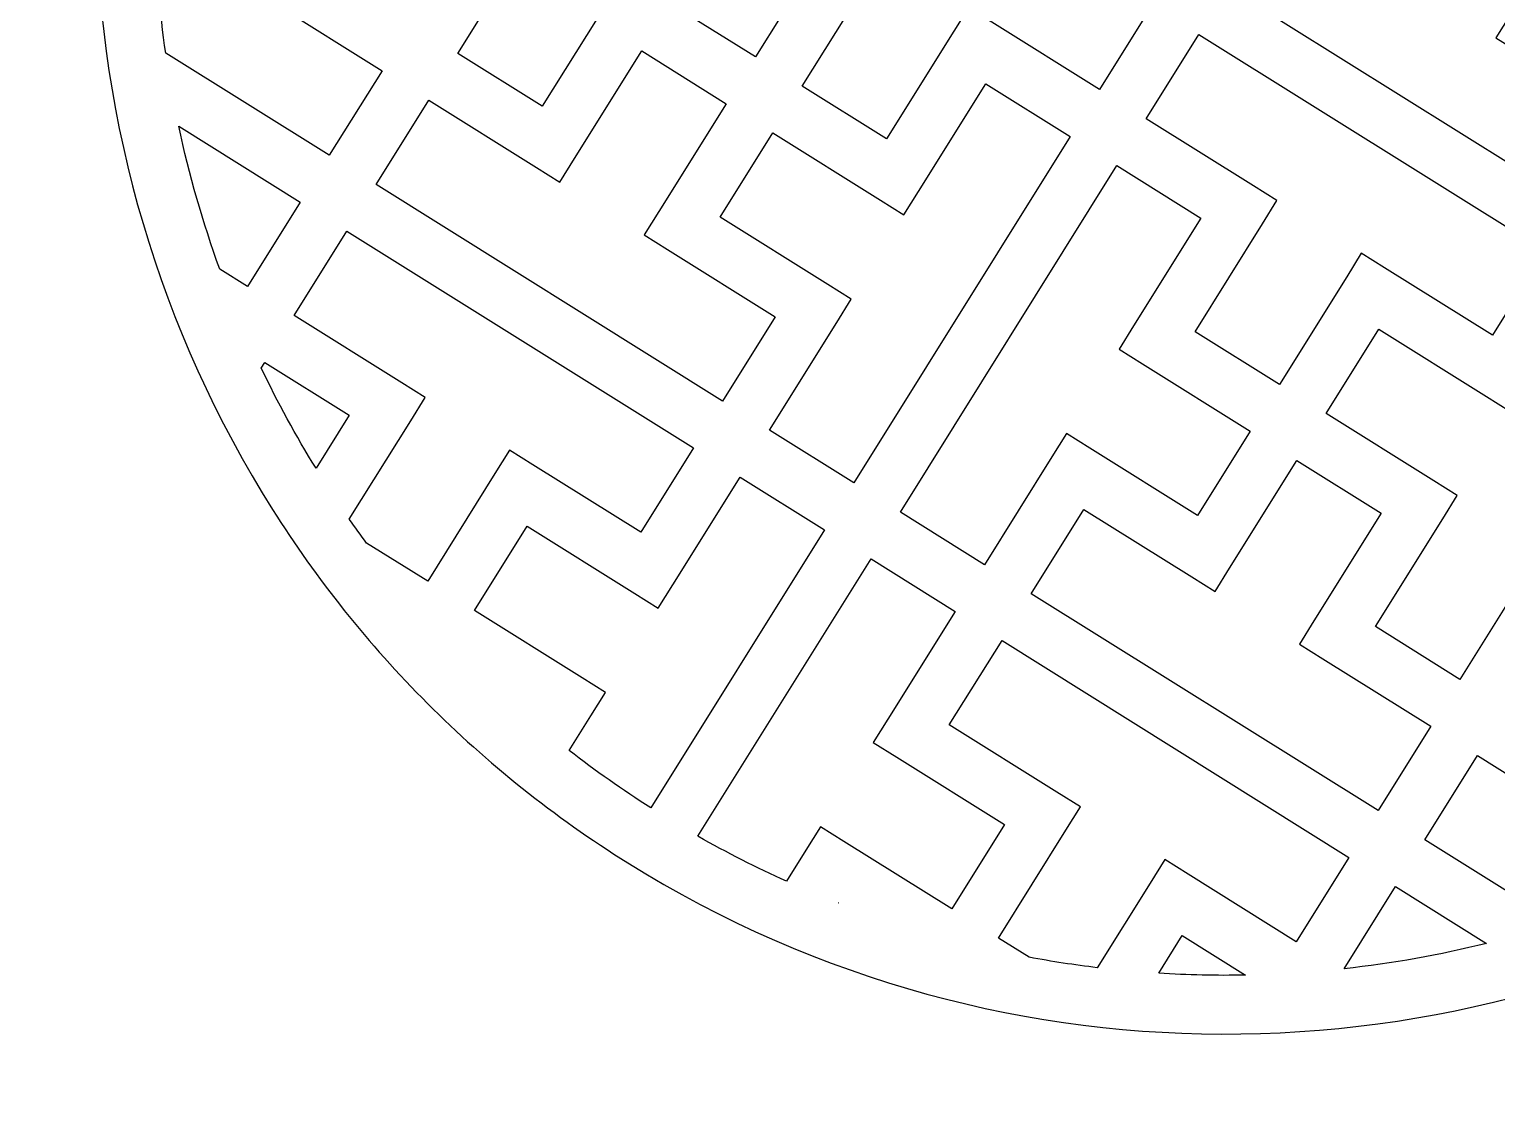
# Model space of a CAD drawing. Header units: centimetres. Extents: x -43 to 52.1, y -78.4 to 16.6.
# Drawn here: x -43 to 15.9, y -78.4 to -35.4 of the extents above; entities that cross this region are included whole.
import ezdxf

# ---------------------------------------------------------------- set-up
doc = ezdxf.new("R2010")
doc.units = ezdxf.units.CM
doc.header["$MEASUREMENT"] = 0
doc.layers.add('layer 1', color=7, linetype='Continuous')

msp = doc.modelspace()

# ---------------------------------------------------------------- linework, layer by layer
at = {"layer": 'layer 1', "color": 242}
for points, knots in [([(29.28143, 8.29469), (29.28143, 8.29469), (29.28387, 8.29347), (29.28387, 8.29347), (29.28387, 8.29347), (39.89754, 1.66098), (46.83308, -8.70991), (49.45702, -20.07544), (49.45702, -20.07544), (52.08035, -31.4382), (50.39356, -43.79659), (43.76372, -54.40782), (43.76372, -54.40782), (43.76372, -54.40782), (43.76294, -54.4086), (43.76294, -54.4086), (43.76294, -54.4086), (43.76294, -54.4086), (43.76173, -54.41104), (43.76173, -54.41104), (43.76173, -54.41104), (41.906, -57.3806), (39.75433, -60.0652), (37.3673, -62.45017), (37.3673, -62.45017), (34.98548, -64.83), (32.3692, -66.90882), (29.57921, -68.67234), (29.57921, -68.67234), (15.24173, -77.73489), (-3.66184, -78.43746), (-18.94174, -68.88956), (-18.94174, -68.88956), (-18.94174, -68.88956), (-18.94168, -68.88945), (-18.94168, -68.88945), (-18.94168, -68.88945), (-18.94168, -68.88945), (-18.94284, -68.8889), (-18.94284, -68.8889), (-18.94284, -68.8889), (-21.91241, -67.03323), (-24.59694, -64.8815), (-26.98198, -62.49447), (-26.98198, -62.49447), (-29.3618, -60.11265), (-31.44062, -57.49642), (-33.20414, -54.70644), (-33.20414, -54.70644), (-42.26669, -40.3689), (-42.96926, -21.46533), (-33.42137, -6.18544), (-33.42137, -6.18544), (-33.42137, -6.18544), (-33.42126, -6.18549), (-33.42126, -6.18549), (-33.42126, -6.18549), (-33.42126, -6.18549), (-33.4207, -6.18433), (-33.4207, -6.18433), (-33.4207, -6.18433), (-26.78815, 4.42934), (-16.41726, 11.36494), (-5.05173, 13.98888), (-5.05173, 13.98888), (6.31097, 16.6121), (18.66931, 14.92536), (29.28065, 8.29547), (29.28065, 8.29547), (29.28065, 8.29547), (29.28143, 8.29469), (29.28143, 8.29469)], [0, 0, 0, 0, 0.05263158, 0.05263158, 0.05263158, 0.05263158, 0.10526316, 0.10526316, 0.10526316, 0.10526316, 0.15789474, 0.15789474, 0.15789474, 0.15789474, 0.21052632, 0.21052632, 0.21052632, 0.21052632, 0.26315789, 0.26315789, 0.26315789, 0.26315789, 0.31578947, 0.31578947, 0.31578947, 0.31578947, 0.36842105, 0.36842105, 0.36842105, 0.36842105, 0.42105263, 0.42105263, 0.42105263, 0.42105263, 0.47368421, 0.47368421, 0.47368421, 0.47368421, 0.52631579, 0.52631579, 0.52631579, 0.52631579, 0.57894737, 0.57894737, 0.57894737, 0.57894737, 0.63157895, 0.63157895, 0.63157895, 0.63157895, 0.68421053, 0.68421053, 0.68421053, 0.68421053, 0.73684211, 0.73684211, 0.73684211, 0.73684211, 0.78947368, 0.78947368, 0.78947368, 0.78947368, 0.84210526, 0.84210526, 0.84210526, 0.84210526, 0.89473684, 0.89473684, 0.89473684, 0.89473684, 1, 1, 1, 1]), ([(-17.06605, -22.48137), (-17.06605, -22.48137), (-25.75952, -36.39383), (-25.75952, -36.39383), (-25.75952, -36.39383), (-25.75952, -36.39383), (-22.37375, -38.50947), (-22.37375, -38.50947), (-22.37375, -38.50947), (-22.37375, -38.50947), (-19.67264, -34.18671), (-19.67264, -34.18671), (-19.67264, -34.18671), (-19.67264, -34.18671), (-19.08483, -33.24607), (-19.08483, -33.24607), (-19.08483, -33.24607), (-19.08483, -33.24607), (-18.14796, -33.83155), (-18.14796, -33.83155), (-18.14796, -33.83155), (-18.14796, -33.83155), (-13.82155, -36.53493), (-13.82155, -36.53493), (-13.82155, -36.53493), (-13.82155, -36.53493), (-11.70591, -33.14916), (-11.70591, -33.14916), (-11.70591, -33.14916), (-11.70591, -33.14916), (-16.02855, -30.44805), (-16.02855, -30.44805), (-16.02855, -30.44805), (-16.02855, -30.44805), (-16.96914, -29.86024), (-16.96914, -29.86024), (-16.96914, -29.86024), (-16.96914, -29.86024), (-16.38372, -28.92337), (-16.38372, -28.92337), (-16.38372, -28.92337), (-16.38372, -28.92337), (-13.68033, -24.59701), (-13.68033, -24.59701), (-13.68033, -24.59701), (-13.68033, -24.59701), (-17.06605, -22.48137), (-17.06605, -22.48137)], [0, 0, 0, 0, 0.07692308, 0.07692308, 0.07692308, 0.07692308, 0.15384615, 0.15384615, 0.15384615, 0.15384615, 0.23076923, 0.23076923, 0.23076923, 0.23076923, 0.30769231, 0.30769231, 0.30769231, 0.30769231, 0.38461538, 0.38461538, 0.38461538, 0.38461538, 0.46153846, 0.46153846, 0.46153846, 0.46153846, 0.53846154, 0.53846154, 0.53846154, 0.53846154, 0.61538462, 0.61538462, 0.61538462, 0.61538462, 0.69230769, 0.69230769, 0.69230769, 0.69230769, 0.76923077, 0.76923077, 0.76923077, 0.76923077, 0.84615385, 0.84615385, 0.84615385, 0.84615385, 1, 1, 1, 1]), ([(-0.00606, -37.84942), (-0.00606, -37.84942), (2.10963, -34.46365), (2.10963, -34.46365), (2.10963, -34.46365), (2.10963, -34.46365), (-11.80282, -25.77018), (-11.80282, -25.77018), (-11.80282, -25.77018), (-11.80282, -25.77018), (-13.91846, -29.15595), (-13.91846, -29.15595), (-13.91846, -29.15595), (-13.91846, -29.15595), (-9.59576, -31.85707), (-9.59576, -31.85707), (-9.59576, -31.85707), (-9.59576, -31.85707), (-8.65512, -32.44481), (-8.65512, -32.44481), (-8.65512, -32.44481), (-8.65512, -32.44481), (-9.2406, -33.38174), (-9.2406, -33.38174), (-9.2406, -33.38174), (-9.2406, -33.38174), (-11.94404, -37.70815), (-11.94404, -37.70815), (-11.94404, -37.70815), (-11.94404, -37.70815), (-8.55821, -39.82379), (-8.55821, -39.82379), (-8.55821, -39.82379), (-8.55821, -39.82379), (-5.85715, -35.50109), (-5.85715, -35.50109), (-5.85715, -35.50109), (-5.85715, -35.50109), (-5.26935, -34.56045), (-5.26935, -34.56045), (-5.26935, -34.56045), (-5.26935, -34.56045), (-4.33248, -35.14593), (-4.33248, -35.14593), (-4.33248, -35.14593), (-4.33248, -35.14593), (-0.00606, -37.84942), (-0.00606, -37.84942)], [0, 0, 0, 0, 0.07692308, 0.07692308, 0.07692308, 0.07692308, 0.15384615, 0.15384615, 0.15384615, 0.15384615, 0.23076923, 0.23076923, 0.23076923, 0.23076923, 0.30769231, 0.30769231, 0.30769231, 0.30769231, 0.38461538, 0.38461538, 0.38461538, 0.38461538, 0.46153846, 0.46153846, 0.46153846, 0.46153846, 0.53846154, 0.53846154, 0.53846154, 0.53846154, 0.61538462, 0.61538462, 0.61538462, 0.61538462, 0.69230769, 0.69230769, 0.69230769, 0.69230769, 0.76923077, 0.76923077, 0.76923077, 0.76923077, 0.84615385, 0.84615385, 0.84615385, 0.84615385, 1, 1, 1, 1]), ([(-37.92149, -31.40471), (-37.87436, -33.07193), (-37.73098, -34.7331), (-37.49419, -36.37953), (-37.49419, -36.37953), (-37.49419, -36.37953), (-30.92584, -40.48384), (-30.92584, -40.48384), (-30.92584, -40.48384), (-30.92584, -40.48384), (-28.81026, -37.09812), (-28.81026, -37.09812), (-28.81026, -37.09812), (-28.81026, -37.09812), (-33.13296, -34.39695), (-33.13296, -34.39695), (-33.13296, -34.39695), (-33.13296, -34.39695), (-34.07354, -33.80915), (-34.07354, -33.80915), (-34.07354, -33.80915), (-34.07354, -33.80915), (-33.48812, -32.87228), (-33.48812, -32.87228), (-33.48812, -32.87228), (-33.48812, -32.87228), (-30.78468, -28.54592), (-30.78468, -28.54592), (-30.78468, -28.54592), (-30.78468, -28.54592), (-34.17045, -26.43022), (-34.17045, -26.43022), (-34.17045, -26.43022), (-34.17045, -26.43022), (-36.87157, -30.75292), (-36.87157, -30.75292), (-36.87157, -30.75292), (-36.87157, -30.75292), (-37.45931, -31.69351), (-37.45931, -31.69351), (-37.45931, -31.69351), (-37.45931, -31.69351), (-37.92149, -31.40471), (-37.92149, -31.40471)], [0, 0, 0, 0, 0.08333333, 0.08333333, 0.08333333, 0.08333333, 0.16666667, 0.16666667, 0.16666667, 0.16666667, 0.25, 0.25, 0.25, 0.25, 0.33333333, 0.33333333, 0.33333333, 0.33333333, 0.41666667, 0.41666667, 0.41666667, 0.41666667, 0.5, 0.5, 0.5, 0.5, 0.58333333, 0.58333333, 0.58333333, 0.58333333, 0.66666667, 0.66666667, 0.66666667, 0.66666667, 0.75, 0.75, 0.75, 0.75, 0.83333333, 0.83333333, 0.83333333, 0.83333333, 1, 1, 1, 1]), ([(7.27595, -30.37364), (7.27595, -30.37364), (5.16036, -33.75936), (5.16036, -33.75936), (5.16036, -33.75936), (5.16036, -33.75936), (19.05962, -42.44457), (19.05962, -42.44457), (19.05962, -42.44457), (19.05962, -42.44457), (21.17526, -39.05874), (21.17526, -39.05874), (21.17526, -39.05874), (21.17526, -39.05874), (16.85251, -36.35763), (16.85251, -36.35763), (16.85251, -36.35763), (16.85251, -36.35763), (15.91192, -35.76982), (15.91192, -35.76982), (15.91192, -35.76982), (15.91192, -35.76982), (16.49734, -34.83295), (16.49734, -34.83295), (16.49734, -34.83295), (16.49734, -34.83295), (19.20078, -30.50654), (19.20078, -30.50654), (19.20078, -30.50654), (19.20078, -30.50654), (15.81501, -28.3909), (15.81501, -28.3909), (15.81501, -28.3909), (15.81501, -28.3909), (13.1139, -32.7136), (13.1139, -32.7136), (13.1139, -32.7136), (13.1139, -32.7136), (12.52615, -33.65418), (12.52615, -33.65418), (12.52615, -33.65418), (12.52615, -33.65418), (11.58922, -33.06877), (11.58922, -33.06877), (11.58922, -33.06877), (11.58922, -33.06877), (7.27595, -30.37364), (7.27595, -30.37364)], [0, 0, 0, 0, 0.07692308, 0.07692308, 0.07692308, 0.07692308, 0.15384615, 0.15384615, 0.15384615, 0.15384615, 0.23076923, 0.23076923, 0.23076923, 0.23076923, 0.30769231, 0.30769231, 0.30769231, 0.30769231, 0.38461538, 0.38461538, 0.38461538, 0.38461538, 0.46153846, 0.46153846, 0.46153846, 0.46153846, 0.53846154, 0.53846154, 0.53846154, 0.53846154, 0.61538462, 0.61538462, 0.61538462, 0.61538462, 0.69230769, 0.69230769, 0.69230769, 0.69230769, 0.76923077, 0.76923077, 0.76923077, 0.76923077, 0.84615385, 0.84615385, 0.84615385, 0.84615385, 1, 1, 1, 1]), ([(3.98714, -35.63687), (3.98714, -35.63687), (1.8715, -39.02259), (1.8715, -39.02259), (1.8715, -39.02259), (1.8715, -39.02259), (6.18101, -41.7155), (6.18101, -41.7155), (6.18101, -41.7155), (6.18101, -41.7155), (7.12165, -42.30324), (7.12165, -42.30324), (7.12165, -42.30324), (7.12165, -42.30324), (6.53618, -43.24017), (6.53618, -43.24017), (6.53618, -43.24017), (6.53618, -43.24017), (3.83273, -47.56653), (3.83273, -47.56653), (3.83273, -47.56653), (3.83273, -47.56653), (7.21851, -49.68222), (7.21851, -49.68222), (7.21851, -49.68222), (7.21851, -49.68222), (9.91962, -45.35952), (9.91962, -45.35952), (9.91962, -45.35952), (9.91962, -45.35952), (10.50742, -44.41888), (10.50742, -44.41888), (10.50742, -44.41888), (10.50742, -44.41888), (11.44429, -45.00436), (11.44429, -45.00436), (11.44429, -45.00436), (11.44429, -45.00436), (15.77071, -47.70785), (15.77071, -47.70785), (15.77071, -47.70785), (15.77071, -47.70785), (17.8864, -44.32208), (17.8864, -44.32208), (17.8864, -44.32208), (17.8864, -44.32208), (3.98714, -35.63687), (3.98714, -35.63687)], [0, 0, 0, 0, 0.07692308, 0.07692308, 0.07692308, 0.07692308, 0.15384615, 0.15384615, 0.15384615, 0.15384615, 0.23076923, 0.23076923, 0.23076923, 0.23076923, 0.30769231, 0.30769231, 0.30769231, 0.30769231, 0.38461538, 0.38461538, 0.38461538, 0.38461538, 0.46153846, 0.46153846, 0.46153846, 0.46153846, 0.53846154, 0.53846154, 0.53846154, 0.53846154, 0.61538462, 0.61538462, 0.61538462, 0.61538462, 0.69230769, 0.69230769, 0.69230769, 0.69230769, 0.76923077, 0.76923077, 0.76923077, 0.76923077, 0.84615385, 0.84615385, 0.84615385, 0.84615385, 1, 1, 1, 1]), ([(-26.93274, -38.27134), (-26.93274, -38.27134), (-29.04833, -41.657), (-29.04833, -41.657), (-29.04833, -41.657), (-29.04833, -41.657), (-15.13593, -50.35047), (-15.13593, -50.35047), (-15.13593, -50.35047), (-15.13593, -50.35047), (-13.02029, -46.9647), (-13.02029, -46.9647), (-13.02029, -46.9647), (-13.02029, -46.9647), (-17.34305, -44.26359), (-17.34305, -44.26359), (-17.34305, -44.26359), (-17.34305, -44.26359), (-18.28363, -43.67578), (-18.28363, -43.67578), (-18.28363, -43.67578), (-18.28363, -43.67578), (-17.69821, -42.73891), (-17.69821, -42.73891), (-17.69821, -42.73891), (-17.69821, -42.73891), (-14.99477, -38.4125), (-14.99477, -38.4125), (-14.99477, -38.4125), (-14.99477, -38.4125), (-18.38054, -36.2968), (-18.38054, -36.2968), (-18.38054, -36.2968), (-18.38054, -36.2968), (-21.08166, -40.61956), (-21.08166, -40.61956), (-21.08166, -40.61956), (-21.08166, -40.61956), (-21.6694, -41.56015), (-21.6694, -41.56015), (-21.6694, -41.56015), (-21.6694, -41.56015), (-22.60633, -40.97473), (-22.60633, -40.97473), (-22.60633, -40.97473), (-22.60633, -40.97473), (-26.93274, -38.27134), (-26.93274, -38.27134)], [0, 0, 0, 0, 0.07692308, 0.07692308, 0.07692308, 0.07692308, 0.15384615, 0.15384615, 0.15384615, 0.15384615, 0.23076923, 0.23076923, 0.23076923, 0.23076923, 0.30769231, 0.30769231, 0.30769231, 0.30769231, 0.38461538, 0.38461538, 0.38461538, 0.38461538, 0.46153846, 0.46153846, 0.46153846, 0.46153846, 0.53846154, 0.53846154, 0.53846154, 0.53846154, 0.61538462, 0.61538462, 0.61538462, 0.61538462, 0.69230769, 0.69230769, 0.69230769, 0.69230769, 0.76923077, 0.76923077, 0.76923077, 0.76923077, 0.84615385, 0.84615385, 0.84615385, 0.84615385, 1, 1, 1, 1]), ([(-9.87264, -53.63933), (-9.87264, -53.63933), (-1.17923, -39.72693), (-1.17923, -39.72693), (-1.17923, -39.72693), (-1.17923, -39.72693), (-4.56506, -37.61124), (-4.56506, -37.61124), (-4.56506, -37.61124), (-4.56506, -37.61124), (-7.26612, -41.93394), (-7.26612, -41.93394), (-7.26612, -41.93394), (-7.26612, -41.93394), (-7.85381, -42.87453), (-7.85381, -42.87453), (-7.85381, -42.87453), (-7.85381, -42.87453), (-8.79079, -42.28911), (-8.79079, -42.28911), (-8.79079, -42.28911), (-8.79079, -42.28911), (-13.11726, -39.58567), (-13.11726, -39.58567), (-13.11726, -39.58567), (-13.11726, -39.58567), (-15.2329, -42.97149), (-15.2329, -42.97149), (-15.2329, -42.97149), (-15.2329, -42.97149), (-10.9102, -45.67261), (-10.9102, -45.67261), (-10.9102, -45.67261), (-10.9102, -45.67261), (-9.96956, -46.26035), (-9.96956, -46.26035), (-9.96956, -46.26035), (-9.96956, -46.26035), (-10.55503, -47.19728), (-10.55503, -47.19728), (-10.55503, -47.19728), (-10.55503, -47.19728), (-13.25836, -51.5237), (-13.25836, -51.5237), (-13.25836, -51.5237), (-13.25836, -51.5237), (-9.87264, -53.63933), (-9.87264, -53.63933)], [0, 0, 0, 0, 0.07692308, 0.07692308, 0.07692308, 0.07692308, 0.15384615, 0.15384615, 0.15384615, 0.15384615, 0.23076923, 0.23076923, 0.23076923, 0.23076923, 0.30769231, 0.30769231, 0.30769231, 0.30769231, 0.38461538, 0.38461538, 0.38461538, 0.38461538, 0.46153846, 0.46153846, 0.46153846, 0.46153846, 0.53846154, 0.53846154, 0.53846154, 0.53846154, 0.61538462, 0.61538462, 0.61538462, 0.61538462, 0.69230769, 0.69230769, 0.69230769, 0.69230769, 0.76923077, 0.76923077, 0.76923077, 0.76923077, 0.84615385, 0.84615385, 0.84615385, 0.84615385, 1, 1, 1, 1]), ([(-36.96865, -39.31849), (-36.55161, -41.2643), (-36.00223, -43.18123), (-35.32333, -45.05431), (-35.32333, -45.05431), (-35.32333, -45.05431), (-34.2147, -45.74707), (-34.2147, -45.74707), (-34.2147, -45.74707), (-34.2147, -45.74707), (-32.09906, -42.36135), (-32.09906, -42.36135), (-32.09906, -42.36135), (-32.09906, -42.36135), (-36.96865, -39.31849), (-36.96865, -39.31849)], [0, 0, 0, 0, 0.2, 0.2, 0.2, 0.2, 0.4, 0.4, 0.4, 0.4, 0.6, 0.6, 0.6, 0.6, 1, 1, 1, 1]), ([(0.69828, -40.9001), (0.69828, -40.9001), (-7.99513, -54.8125), (-7.99513, -54.8125), (-7.99513, -54.8125), (-7.99513, -54.8125), (-4.62261, -56.91993), (-4.62261, -56.91993), (-4.62261, -56.91993), (-4.62261, -56.91993), (-1.9215, -52.59729), (-1.9215, -52.59729), (-1.9215, -52.59729), (-1.9215, -52.59729), (-1.33369, -51.65665), (-1.33369, -51.65665), (-1.33369, -51.65665), (-1.33369, -51.65665), (-0.39682, -52.24212), (-0.39682, -52.24212), (-0.39682, -52.24212), (-0.39682, -52.24212), (3.92959, -54.94556), (3.92959, -54.94556), (3.92959, -54.94556), (3.92959, -54.94556), (6.04529, -51.55979), (6.04529, -51.55979), (6.04529, -51.55979), (6.04529, -51.55979), (1.72259, -48.85862), (1.72259, -48.85862), (1.72259, -48.85862), (1.72259, -48.85862), (0.782, -48.27082), (0.782, -48.27082), (0.782, -48.27082), (0.782, -48.27082), (1.36742, -47.33395), (1.36742, -47.33395), (1.36742, -47.33395), (1.36742, -47.33395), (4.07086, -43.00759), (4.07086, -43.00759), (4.07086, -43.00759), (4.07086, -43.00759), (0.69828, -40.9001), (0.69828, -40.9001)], [0, 0, 0, 0, 0.07692308, 0.07692308, 0.07692308, 0.07692308, 0.15384615, 0.15384615, 0.15384615, 0.15384615, 0.23076923, 0.23076923, 0.23076923, 0.23076923, 0.30769231, 0.30769231, 0.30769231, 0.30769231, 0.38461538, 0.38461538, 0.38461538, 0.38461538, 0.46153846, 0.46153846, 0.46153846, 0.46153846, 0.53846154, 0.53846154, 0.53846154, 0.53846154, 0.61538462, 0.61538462, 0.61538462, 0.61538462, 0.69230769, 0.69230769, 0.69230769, 0.69230769, 0.76923077, 0.76923077, 0.76923077, 0.76923077, 0.84615385, 0.84615385, 0.84615385, 0.84615385, 1, 1, 1, 1]), ([(-30.12353, -55.08955), (-29.89649, -55.41466), (-29.66468, -55.73706), (-29.42816, -56.05652), (-29.42816, -56.05652), (-29.42816, -56.05652), (-26.97704, -57.58818), (-26.97704, -57.58818), (-26.97704, -57.58818), (-26.97704, -57.58818), (-24.27593, -53.26548), (-24.27593, -53.26548), (-24.27593, -53.26548), (-24.27593, -53.26548), (-23.68813, -52.32484), (-23.68813, -52.32484), (-23.68813, -52.32484), (-23.68813, -52.32484), (-22.75126, -52.91032), (-22.75126, -52.91032), (-22.75126, -52.91032), (-22.75126, -52.91032), (-18.42484, -55.61381), (-18.42484, -55.61381), (-18.42484, -55.61381), (-18.42484, -55.61381), (-16.30915, -52.22798), (-16.30915, -52.22798), (-16.30915, -52.22798), (-16.30915, -52.22798), (-30.22155, -43.53457), (-30.22155, -43.53457), (-30.22155, -43.53457), (-30.22155, -43.53457), (-32.33719, -46.92029), (-32.33719, -46.92029), (-32.33719, -46.92029), (-32.33719, -46.92029), (-28.01454, -49.62146), (-28.01454, -49.62146), (-28.01454, -49.62146), (-28.01454, -49.62146), (-27.0739, -50.2092), (-27.0739, -50.2092), (-27.0739, -50.2092), (-27.0739, -50.2092), (-27.65938, -51.14613), (-27.65938, -51.14613), (-27.65938, -51.14613), (-27.65938, -51.14613), (-30.12353, -55.08955), (-30.12353, -55.08955)], [0, 0, 0, 0, 0.07142857, 0.07142857, 0.07142857, 0.07142857, 0.14285714, 0.14285714, 0.14285714, 0.14285714, 0.21428571, 0.21428571, 0.21428571, 0.21428571, 0.28571429, 0.28571429, 0.28571429, 0.28571429, 0.35714286, 0.35714286, 0.35714286, 0.35714286, 0.42857143, 0.42857143, 0.42857143, 0.42857143, 0.5, 0.5, 0.5, 0.5, 0.57142857, 0.57142857, 0.57142857, 0.57142857, 0.64285714, 0.64285714, 0.64285714, 0.64285714, 0.71428571, 0.71428571, 0.71428571, 0.71428571, 0.78571429, 0.78571429, 0.78571429, 0.78571429, 0.85714286, 0.85714286, 0.85714286, 0.85714286, 1, 1, 1, 1]), ([(14.46936, -61.53154), (14.46936, -61.53154), (23.16277, -47.61914), (23.16277, -47.61914), (23.16277, -47.61914), (23.16277, -47.61914), (19.76391, -45.4953), (19.76391, -45.4953), (19.76391, -45.4953), (19.76391, -45.4953), (17.06275, -49.818), (17.06275, -49.818), (17.06275, -49.818), (17.06275, -49.818), (16.475, -50.75859), (16.475, -50.75859), (16.475, -50.75859), (16.475, -50.75859), (15.53807, -50.17317), (15.53807, -50.17317), (15.53807, -50.17317), (15.53807, -50.17317), (11.21171, -47.46967), (11.21171, -47.46967), (11.21171, -47.46967), (11.21171, -47.46967), (9.09602, -50.85544), (9.09602, -50.85544), (9.09602, -50.85544), (9.09602, -50.85544), (13.41872, -53.55661), (13.41872, -53.55661), (13.41872, -53.55661), (13.41872, -53.55661), (14.35936, -54.14436), (14.35936, -54.14436), (14.35936, -54.14436), (14.35936, -54.14436), (13.77389, -55.08129), (13.77389, -55.08129), (13.77389, -55.08129), (13.77389, -55.08129), (11.07044, -59.40765), (11.07044, -59.40765), (11.07044, -59.40765), (11.07044, -59.40765), (14.46936, -61.53154), (14.46936, -61.53154)], [0, 0, 0, 0, 0.07692308, 0.07692308, 0.07692308, 0.07692308, 0.15384615, 0.15384615, 0.15384615, 0.15384615, 0.23076923, 0.23076923, 0.23076923, 0.23076923, 0.30769231, 0.30769231, 0.30769231, 0.30769231, 0.38461538, 0.38461538, 0.38461538, 0.38461538, 0.46153846, 0.46153846, 0.46153846, 0.46153846, 0.53846154, 0.53846154, 0.53846154, 0.53846154, 0.61538462, 0.61538462, 0.61538462, 0.61538462, 0.69230769, 0.69230769, 0.69230769, 0.69230769, 0.76923077, 0.76923077, 0.76923077, 0.76923077, 0.84615385, 0.84615385, 0.84615385, 0.84615385, 1, 1, 1, 1]), ([(-33.65578, -49.03038), (-32.99723, -50.40486), (-32.26483, -51.7473), (-31.46047, -53.05125), (-31.46047, -53.05125), (-31.46047, -53.05125), (-30.12464, -50.91349), (-30.12464, -50.91349), (-30.12464, -50.91349), (-30.12464, -50.91349), (-33.51041, -48.7978), (-33.51041, -48.7978), (-33.51041, -48.7978), (-33.51041, -48.7978), (-33.65578, -49.03038), (-33.65578, -49.03038)], [0, 0, 0, 0, 0.2, 0.2, 0.2, 0.2, 0.4, 0.4, 0.4, 0.4, 0.6, 0.6, 0.6, 0.6, 1, 1, 1, 1]), ([(11.1805, -66.79477), (11.1805, -66.79477), (13.29614, -63.40905), (13.29614, -63.40905), (13.29614, -63.40905), (13.29614, -63.40905), (8.9603, -60.69974), (8.9603, -60.69974), (8.9603, -60.69974), (8.9603, -60.69974), (8.01971, -60.11193), (8.01971, -60.11193), (8.01971, -60.11193), (8.01971, -60.11193), (8.60513, -59.17506), (8.60513, -59.17506), (8.60513, -59.17506), (8.60513, -59.17506), (11.30857, -54.8487), (11.30857, -54.8487), (11.30857, -54.8487), (11.30857, -54.8487), (7.9228, -52.73301), (7.9228, -52.73301), (7.9228, -52.73301), (7.9228, -52.73301), (5.22168, -57.05571), (5.22168, -57.05571), (5.22168, -57.05571), (5.22168, -57.05571), (4.63394, -57.9963), (4.63394, -57.9963), (4.63394, -57.9963), (4.63394, -57.9963), (3.69701, -57.41088), (3.69701, -57.41088), (3.69701, -57.41088), (3.69701, -57.41088), (-0.6294, -54.70744), (-0.6294, -54.70744), (-0.6294, -54.70744), (-0.6294, -54.70744), (-2.7451, -58.09315), (-2.7451, -58.09315), (-2.7451, -58.09315), (-2.7451, -58.09315), (11.1805, -66.79477), (11.1805, -66.79477)], [0, 0, 0, 0, 0.07692308, 0.07692308, 0.07692308, 0.07692308, 0.15384615, 0.15384615, 0.15384615, 0.15384615, 0.23076923, 0.23076923, 0.23076923, 0.23076923, 0.30769231, 0.30769231, 0.30769231, 0.30769231, 0.38461538, 0.38461538, 0.38461538, 0.38461538, 0.46153846, 0.46153846, 0.46153846, 0.46153846, 0.53846154, 0.53846154, 0.53846154, 0.53846154, 0.61538462, 0.61538462, 0.61538462, 0.61538462, 0.69230769, 0.69230769, 0.69230769, 0.69230769, 0.76923077, 0.76923077, 0.76923077, 0.76923077, 0.84615385, 0.84615385, 0.84615385, 0.84615385, 1, 1, 1, 1]), ([(-21.29206, -64.38008), (-20.24846, -65.18993), (-19.15852, -65.9587), (-18.02283, -66.68239), (-18.02283, -66.68239), (-18.02283, -66.68239), (-11.04586, -55.51684), (-11.04586, -55.51684), (-11.04586, -55.51684), (-11.04586, -55.51684), (-14.43158, -53.40121), (-14.43158, -53.40121), (-14.43158, -53.40121), (-14.43158, -53.40121), (-17.13281, -57.72391), (-17.13281, -57.72391), (-17.13281, -57.72391), (-17.13281, -57.72391), (-17.72055, -58.66449), (-17.72055, -58.66449), (-17.72055, -58.66449), (-17.72055, -58.66449), (-18.65748, -58.07907), (-18.65748, -58.07907), (-18.65748, -58.07907), (-18.65748, -58.07907), (-22.98384, -55.37563), (-22.98384, -55.37563), (-22.98384, -55.37563), (-22.98384, -55.37563), (-25.09953, -58.76141), (-25.09953, -58.76141), (-25.09953, -58.76141), (-25.09953, -58.76141), (-20.77683, -61.46257), (-20.77683, -61.46257), (-20.77683, -61.46257), (-20.77683, -61.46257), (-19.83619, -62.05032), (-19.83619, -62.05032), (-19.83619, -62.05032), (-19.83619, -62.05032), (-20.42167, -62.98725), (-20.42167, -62.98725), (-20.42167, -62.98725), (-20.42167, -62.98725), (-21.29206, -64.38008), (-21.29206, -64.38008)], [0, 0, 0, 0, 0.07692308, 0.07692308, 0.07692308, 0.07692308, 0.15384615, 0.15384615, 0.15384615, 0.15384615, 0.23076923, 0.23076923, 0.23076923, 0.23076923, 0.30769231, 0.30769231, 0.30769231, 0.30769231, 0.38461538, 0.38461538, 0.38461538, 0.38461538, 0.46153846, 0.46153846, 0.46153846, 0.46153846, 0.53846154, 0.53846154, 0.53846154, 0.53846154, 0.61538462, 0.61538462, 0.61538462, 0.61538462, 0.69230769, 0.69230769, 0.69230769, 0.69230769, 0.76923077, 0.76923077, 0.76923077, 0.76923077, 0.84615385, 0.84615385, 0.84615385, 0.84615385, 1, 1, 1, 1]), ([(-16.12502, -67.82307), (-14.95679, -68.48578), (-13.76915, -69.08871), (-12.56516, -69.63089), (-12.56516, -69.63089), (-12.56516, -69.63089), (-11.78808, -68.3872), (-11.78808, -68.3872), (-11.78808, -68.3872), (-11.78808, -68.3872), (-11.20027, -67.44656), (-11.20027, -67.44656), (-11.20027, -67.44656), (-11.20027, -67.44656), (-10.2634, -68.03203), (-10.2634, -68.03203), (-10.2634, -68.03203), (-10.2634, -68.03203), (-5.93699, -70.73542), (-5.93699, -70.73542), (-5.93699, -70.73542), (-5.93699, -70.73542), (-3.82135, -67.34964), (-3.82135, -67.34964), (-3.82135, -67.34964), (-3.82135, -67.34964), (-8.14405, -64.64853), (-8.14405, -64.64853), (-8.14405, -64.64853), (-8.14405, -64.64853), (-9.08464, -64.06073), (-9.08464, -64.06073), (-9.08464, -64.06073), (-9.08464, -64.06073), (-8.49922, -63.12386), (-8.49922, -63.12386), (-8.49922, -63.12386), (-8.49922, -63.12386), (-5.79583, -58.79744), (-5.79583, -58.79744), (-5.79583, -58.79744), (-5.79583, -58.79744), (-9.16835, -56.69007), (-9.16835, -56.69007), (-9.16835, -56.69007), (-9.16835, -56.69007), (-16.12502, -67.82307), (-16.12502, -67.82307)], [0, 0, 0, 0, 0.07692308, 0.07692308, 0.07692308, 0.07692308, 0.15384615, 0.15384615, 0.15384615, 0.15384615, 0.23076923, 0.23076923, 0.23076923, 0.23076923, 0.30769231, 0.30769231, 0.30769231, 0.30769231, 0.38461538, 0.38461538, 0.38461538, 0.38461538, 0.46153846, 0.46153846, 0.46153846, 0.46153846, 0.53846154, 0.53846154, 0.53846154, 0.53846154, 0.61538462, 0.61538462, 0.61538462, 0.61538462, 0.69230769, 0.69230769, 0.69230769, 0.69230769, 0.76923077, 0.76923077, 0.76923077, 0.76923077, 0.84615385, 0.84615385, 0.84615385, 0.84615385, 1, 1, 1, 1]), ([(-2.82122, -72.6824), (-1.91506, -72.85067), (-1.00608, -72.9895), (-0.09532, -73.09872), (-0.09532, -73.09872), (-0.09532, -73.09872), (2.02741, -69.70158), (2.02741, -69.70158), (2.02741, -69.70158), (2.02741, -69.70158), (2.61521, -68.76094), (2.61521, -68.76094), (2.61521, -68.76094), (2.61521, -68.76094), (3.55208, -69.34641), (3.55208, -69.34641), (3.55208, -69.34641), (3.55208, -69.34641), (7.89164, -72.05806), (7.89164, -72.05806), (7.89164, -72.05806), (7.89164, -72.05806), (10.00728, -68.67234), (10.00728, -68.67234), (10.00728, -68.67234), (10.00728, -68.67234), (-3.91826, -59.97067), (-3.91826, -59.97067), (-3.91826, -59.97067), (-3.91826, -59.97067), (-6.03396, -63.35644), (-6.03396, -63.35644), (-6.03396, -63.35644), (-6.03396, -63.35644), (-1.7112, -66.05755), (-1.7112, -66.05755), (-1.7112, -66.05755), (-1.7112, -66.05755), (-0.77056, -66.6453), (-0.77056, -66.6453), (-0.77056, -66.6453), (-0.77056, -66.6453), (-1.35604, -67.58223), (-1.35604, -67.58223), (-1.35604, -67.58223), (-1.35604, -67.58223), (-4.05948, -71.90864), (-4.05948, -71.90864), (-4.05948, -71.90864), (-4.05948, -71.90864), (-2.82122, -72.6824), (-2.82122, -72.6824)], [0, 0, 0, 0, 0.07142857, 0.07142857, 0.07142857, 0.07142857, 0.14285714, 0.14285714, 0.14285714, 0.14285714, 0.21428571, 0.21428571, 0.21428571, 0.21428571, 0.28571429, 0.28571429, 0.28571429, 0.28571429, 0.35714286, 0.35714286, 0.35714286, 0.35714286, 0.42857143, 0.42857143, 0.42857143, 0.42857143, 0.5, 0.5, 0.5, 0.5, 0.57142857, 0.57142857, 0.57142857, 0.57142857, 0.64285714, 0.64285714, 0.64285714, 0.64285714, 0.71428571, 0.71428571, 0.71428571, 0.71428571, 0.78571429, 0.78571429, 0.78571429, 0.78571429, 0.85714286, 0.85714286, 0.85714286, 0.85714286, 1, 1, 1, 1]), ([(18.40784, -71.31097), (20.50668, -70.63651), (22.55662, -69.80298), (24.5372, -68.81416), (24.5372, -68.81416), (24.5372, -68.81416), (27.09848, -64.71528), (27.09848, -64.71528), (27.09848, -64.71528), (27.09848, -64.71528), (23.71271, -62.59965), (23.71271, -62.59965), (23.71271, -62.59965), (23.71271, -62.59965), (21.0116, -66.92235), (21.0116, -66.92235), (21.0116, -66.92235), (21.0116, -66.92235), (20.42385, -67.86293), (20.42385, -67.86293), (20.42385, -67.86293), (20.42385, -67.86293), (19.48692, -67.27751), (19.48692, -67.27751), (19.48692, -67.27751), (19.48692, -67.27751), (15.1737, -64.58228), (15.1737, -64.58228), (15.1737, -64.58228), (15.1737, -64.58228), (13.05801, -67.968), (13.05801, -67.968), (13.05801, -67.968), (13.05801, -67.968), (18.40784, -71.31097), (18.40784, -71.31097)], [0, 0, 0, 0, 0.1, 0.1, 0.1, 0.1, 0.2, 0.2, 0.2, 0.2, 0.3, 0.3, 0.3, 0.3, 0.4, 0.4, 0.4, 0.4, 0.5, 0.5, 0.5, 0.5, 0.6, 0.6, 0.6, 0.6, 0.7, 0.7, 0.7, 0.7, 0.8, 0.8, 0.8, 0.8, 1, 1, 1, 1]), ([(9.82382, -73.14385), (11.74895, -72.9315), (13.65746, -72.59164), (15.53552, -72.12675), (15.53552, -72.12675), (15.53552, -72.12675), (11.88484, -69.84556), (11.88484, -69.84556), (11.88484, -69.84556), (11.88484, -69.84556), (9.82382, -73.14385), (9.82382, -73.14385)], [0, 0, 0, 0, 0.25, 0.25, 0.25, 0.25, 0.5, 0.5, 0.5, 0.5, 1, 1, 1, 1]), ([(-10.49682, -70.49857), (-10.49682, -70.49857), (-10.48933, -70.50145), (-10.48933, -70.50145), (-10.48933, -70.50145), (-10.48933, -70.50145), (-10.49598, -70.49729), (-10.49598, -70.49729), (-10.49598, -70.49729), (-10.49598, -70.49729), (-10.49682, -70.49857), (-10.49682, -70.49857)], [0, 0, 0, 0, 0.25, 0.25, 0.25, 0.25, 0.5, 0.5, 0.5, 0.5, 1, 1, 1, 1]), ([(2.37504, -73.32332), (3.53717, -73.39528), (4.69964, -73.42073), (5.85972, -73.39911), (5.85972, -73.39911), (5.85972, -73.39911), (3.3195, -71.81173), (3.3195, -71.81173), (3.3195, -71.81173), (3.3195, -71.81173), (2.37504, -73.32332), (2.37504, -73.32332)], [0, 0, 0, 0, 0.25, 0.25, 0.25, 0.25, 0.5, 0.5, 0.5, 0.5, 1, 1, 1, 1])]:
    msp.add_open_spline(points, degree=3, knots=knots, dxfattribs=at)

doc.saveas('drawing.dxf')
